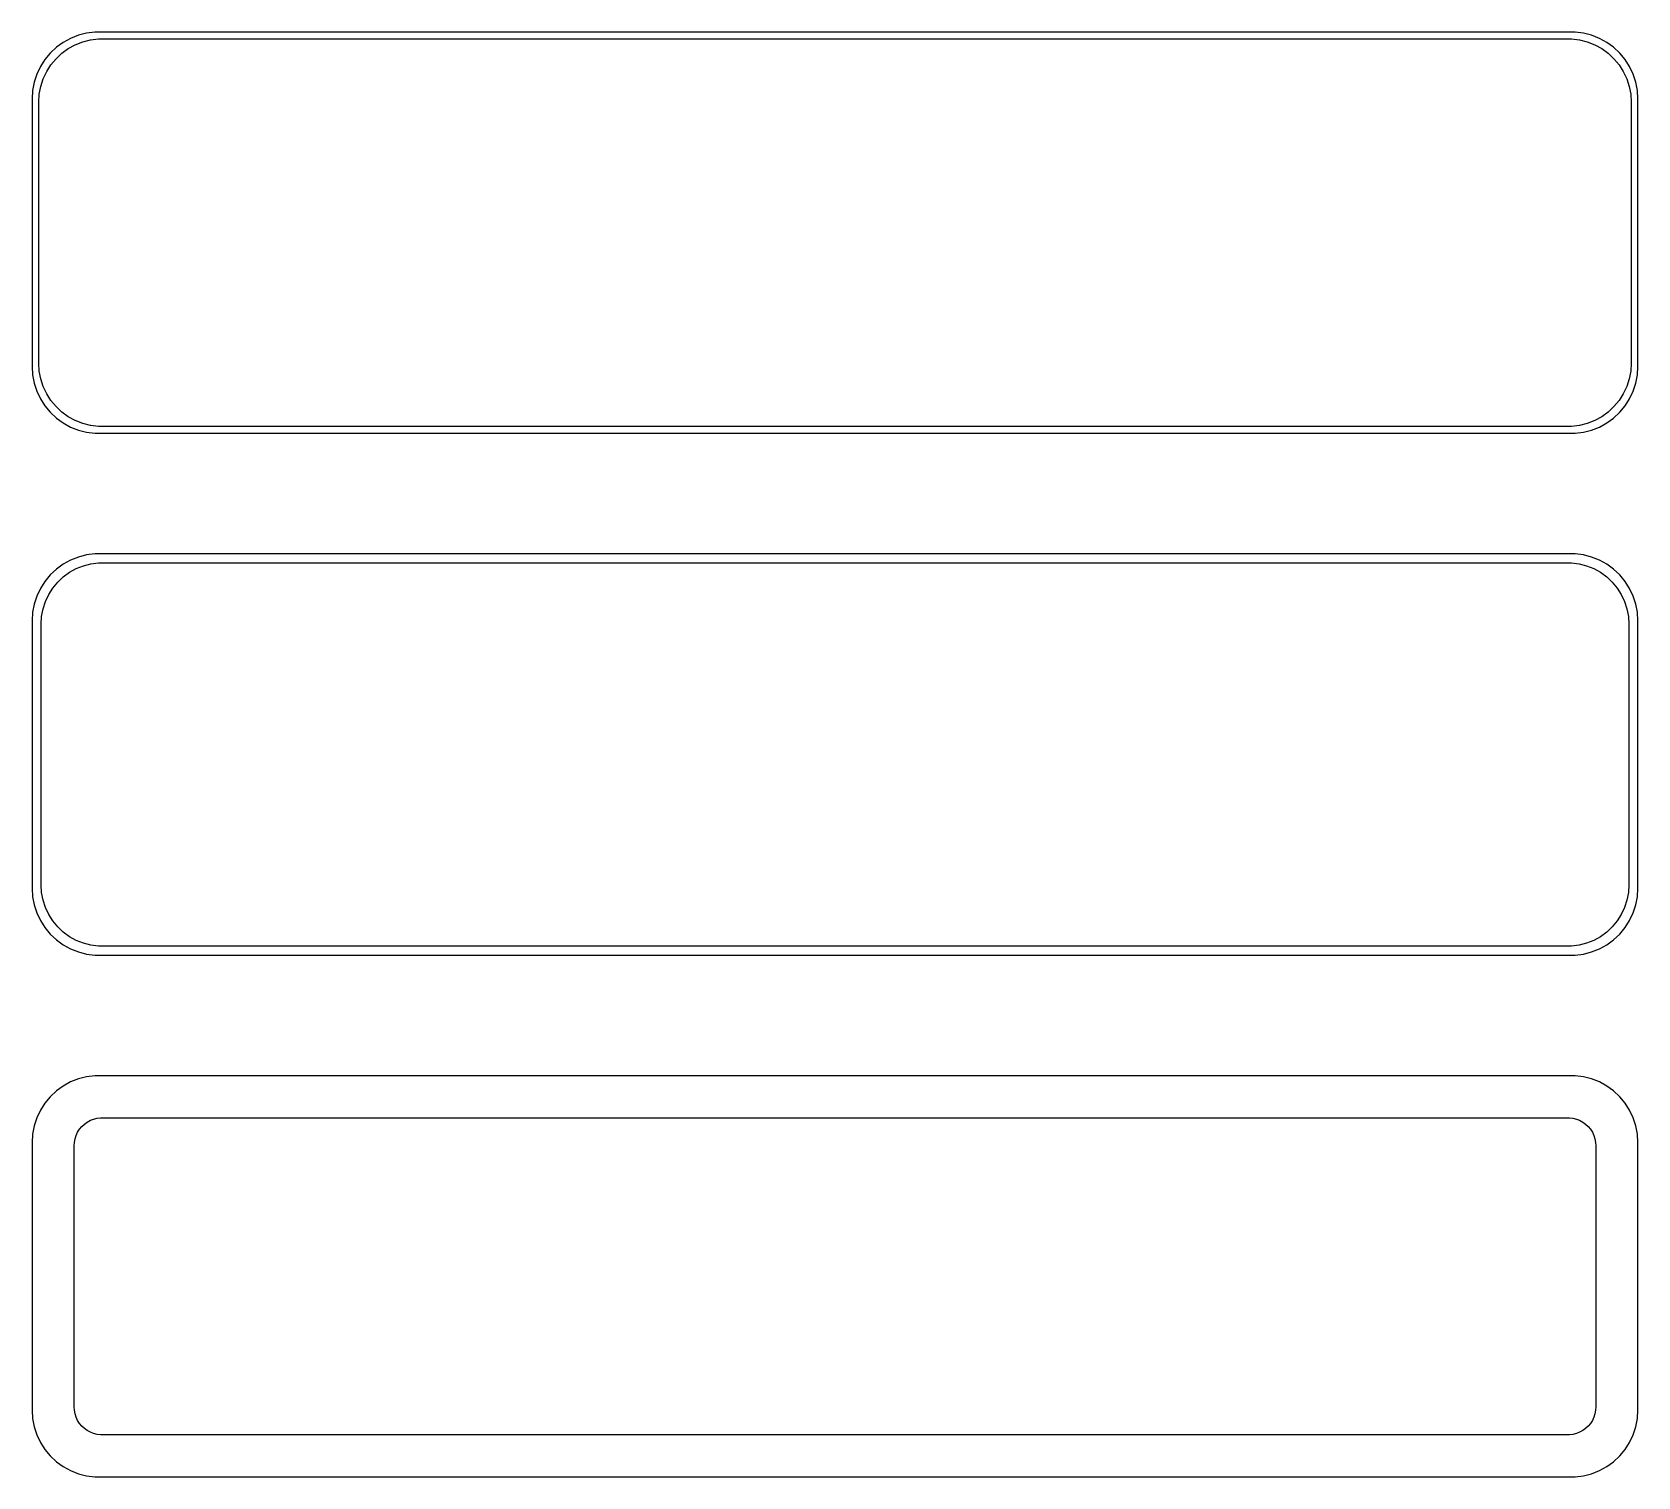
# Model space of a CAD drawing. Header units: metres. Extents: x -60 to 60, y 102 to 210.
import ezdxf

# ---------------------------------------------------------------- set-up
doc = ezdxf.new("R2010")
doc.units = ezdxf.units.M

msp = doc.modelspace()

# ---------------------------------------------------------------- linework, layer by layer
for p, q in [((-58.1871, 208.853), (-58.6448, 208.423)), ((-57.6791, 209.222), (-58.1871, 208.853)), ((-57.1289, 209.524), (-57.6791, 209.222)), ((-57.2952, 208.761), (-56.7724, 209.048)), ((-56.5451, 209.755), (-57.1289, 209.524)), ((-56.7724, 209.048), (-56.2178, 209.268)), ((-55.9369, 209.911), (-56.5451, 209.755)), ((-56.2178, 209.268), (-55.6401, 209.416)), ((-55.3139, 209.99), (-55.9369, 209.911)), ((-55.6401, 209.416), (-55.0482, 209.491)), ((55.3139, 209.99), (-55.3139, 209.99)), ((-55.0482, 209.491), (55.0482, 209.491)), ((55.0482, 209.491), (55.6401, 209.416)), ((55.9369, 209.911), (55.3139, 209.99)), ((55.6401, 209.416), (56.2178, 209.268)), ((56.5451, 209.755), (55.9369, 209.911)), ((56.2178, 209.268), (56.7724, 209.048)), ((57.1289, 209.524), (56.5451, 209.755)), ((56.7724, 209.048), (57.2952, 208.761)), ((57.6791, 209.222), (57.1289, 209.524)), ((58.1871, 208.853), (57.6791, 209.222)), ((58.6448, 208.423), (58.1871, 208.853)), ((-59.0451, 207.939), (-59.3815, 207.409)), ((-58.6448, 208.423), (-59.0451, 207.939)), ((-58.5928, 207.542), (-58.2126, 208.002)), ((-58.2126, 208.002), (-57.7778, 208.41)), ((-57.7778, 208.41), (-57.2952, 208.761)), ((57.2952, 208.761), (57.7778, 208.41)), ((57.7778, 208.41), (58.2126, 208.002)), ((58.2126, 208.002), (58.5928, 207.542)), ((59.0451, 207.939), (58.6448, 208.423)), ((59.3815, 207.409), (59.0451, 207.939)), ((-59.6489, 206.841), (-59.8429, 206.243)), ((-59.3815, 207.409), (-59.6489, 206.841)), ((-59.3508, 205.931), (-59.1664, 206.499)), ((-59.1664, 206.499), (-58.9124, 207.038)), ((-58.9124, 207.038), (-58.5928, 207.542)), ((58.5928, 207.542), (58.9124, 207.038)), ((58.9124, 207.038), (59.1664, 206.499)), ((59.1664, 206.499), (59.3508, 205.931)), ((59.6489, 206.841), (59.3815, 207.409)), ((59.8429, 206.243), (59.6489, 206.841)), ((-59.9606, 205.627), (-60, 205)), ((-59.8429, 206.243), (-59.9606, 205.627)), ((-59.5, 204.75), (-59.4625, 205.345)), ((-59.4625, 205.345), (-59.3508, 205.931)), ((59.3508, 205.931), (59.4625, 205.345)), ((59.4625, 205.345), (59.5, 204.75)), ((59.9606, 205.627), (59.8429, 206.243)), ((60, 205), (59.9606, 205.627)), ((-60, 205), (-60, 185)), ((-59.5, 185.25), (-59.5, 204.75)), ((59.5, 204.75), (59.5, 185.25)), ((60, 185), (60, 205)), ((-60, 185), (-59.9606, 184.373)), ((-59.4625, 184.655), (-59.5, 185.25)), ((59.5, 185.25), (59.4625, 184.655)), ((59.9606, 184.373), (60, 185)), ((-59.9606, 184.373), (-59.8429, 183.757)), ((-59.8429, 183.757), (-59.6489, 183.159)), ((-59.3508, 184.069), (-59.4625, 184.655)), ((-59.1664, 183.501), (-59.3508, 184.069)), ((59.3508, 184.069), (59.1664, 183.501)), ((59.4625, 184.655), (59.3508, 184.069)), ((59.6489, 183.159), (59.8429, 183.757)), ((59.8429, 183.757), (59.9606, 184.373)), ((-59.6489, 183.159), (-59.3815, 182.591)), ((-59.3815, 182.591), (-59.0451, 182.061)), ((-58.9124, 182.962), (-59.1664, 183.501)), ((-58.5928, 182.458), (-58.9124, 182.962)), ((-58.2126, 181.998), (-58.5928, 182.458)), ((58.5928, 182.458), (58.2126, 181.998)), ((58.9124, 182.962), (58.5928, 182.458)), ((59.1664, 183.501), (58.9124, 182.962)), ((59.0451, 182.061), (59.3815, 182.591)), ((59.3815, 182.591), (59.6489, 183.159)), ((-59.0451, 182.061), (-58.6448, 181.577)), ((-58.6448, 181.577), (-58.1871, 181.147)), ((-57.7778, 181.59), (-58.2126, 181.998)), ((-57.2952, 181.239), (-57.7778, 181.59)), ((-56.7724, 180.952), (-57.2952, 181.239)), ((57.2952, 181.239), (56.7724, 180.952)), ((57.7778, 181.59), (57.2952, 181.239)), ((58.2126, 181.998), (57.7778, 181.59)), ((58.1871, 181.147), (58.6448, 181.577)), ((58.6448, 181.577), (59.0451, 182.061)), ((-58.1871, 181.147), (-57.6791, 180.778)), ((-57.6791, 180.778), (-57.1289, 180.476)), ((-57.1289, 180.476), (-56.5451, 180.245)), ((-56.2178, 180.732), (-56.7724, 180.952)), ((-56.5451, 180.245), (-55.9369, 180.089)), ((-55.6401, 180.584), (-56.2178, 180.732)), ((-55.9369, 180.089), (-55.3139, 180.01)), ((-55.0482, 180.509), (-55.6401, 180.584)), ((-55.3139, 180.01), (55.3139, 180.01)), ((55.0482, 180.509), (-55.0482, 180.509)), ((55.6401, 180.584), (55.0482, 180.509)), ((55.3139, 180.01), (55.9369, 180.089)), ((56.2178, 180.732), (55.6401, 180.584)), ((55.9369, 180.089), (56.5451, 180.245)), ((56.7724, 180.952), (56.2178, 180.732)), ((56.5451, 180.245), (57.1289, 180.476)), ((57.1289, 180.476), (57.6791, 180.778)), ((57.6791, 180.778), (58.1871, 181.147)), ((-57.1289, 170.524), (-57.6791, 170.222)), ((-56.5451, 170.755), (-57.1289, 170.524)), ((-55.9369, 170.911), (-56.5451, 170.755)), ((-55.3139, 170.99), (-55.9369, 170.911)), ((55.3139, 170.99), (-55.3139, 170.99)), ((55.9369, 170.911), (55.3139, 170.99)), ((56.5451, 170.755), (55.9369, 170.911)), ((57.1289, 170.524), (56.5451, 170.755)), ((57.6791, 170.222), (57.1289, 170.524)), ((-58.6448, 169.423), (-59.0451, 168.939)), ((-58.1871, 169.853), (-58.6448, 169.423)), ((-57.6791, 170.222), (-58.1871, 169.853)), ((-58.0875, 168.884), (-57.6684, 169.278)), ((-57.6684, 169.278), (-57.2032, 169.616)), ((-57.2032, 169.616), (-56.6994, 169.893)), ((-56.6994, 169.893), (-56.1648, 170.104)), ((-56.1648, 170.104), (-55.6079, 170.247)), ((-55.6079, 170.247), (-55.0375, 170.319)), ((-55.0375, 170.319), (55.0375, 170.319)), ((55.0375, 170.319), (55.6079, 170.247)), ((55.6079, 170.247), (56.1648, 170.104)), ((56.1648, 170.104), (56.6994, 169.893)), ((56.6994, 169.893), (57.2032, 169.616)), ((57.2032, 169.616), (57.6684, 169.278)), ((57.6684, 169.278), (58.0875, 168.884)), ((58.1871, 169.853), (57.6791, 170.222)), ((58.6448, 169.423), (58.1871, 169.853)), ((59.0451, 168.939), (58.6448, 169.423)), ((-59.3815, 168.409), (-59.6489, 167.841)), ((-59.0451, 168.939), (-59.3815, 168.409)), ((-58.7621, 167.956), (-58.454, 168.441)), ((-58.454, 168.441), (-58.0875, 168.884)), ((58.0875, 168.884), (58.454, 168.441)), ((58.454, 168.441), (58.7621, 167.956)), ((59.3815, 168.409), (59.0451, 168.939)), ((59.6489, 167.841), (59.3815, 168.409)), ((-59.8429, 167.243), (-59.9606, 166.627)), ((-59.6489, 167.841), (-59.8429, 167.243)), ((-59.2923, 166.324), (-59.1846, 166.889)), ((-59.1846, 166.889), (-59.0069, 167.435)), ((-59.0069, 167.435), (-58.7621, 167.956)), ((58.7621, 167.956), (59.0069, 167.435)), ((59.0069, 167.435), (59.1846, 166.889)), ((59.1846, 166.889), (59.2923, 166.324)), ((59.8429, 167.243), (59.6489, 167.841)), ((59.9606, 166.627), (59.8429, 167.243)), ((-59.9606, 166.627), (-60, 166)), ((-60, 166), (-60, 146)), ((-59.3284, 165.75), (-59.2923, 166.324)), ((-59.3284, 146.25), (-59.3284, 165.75)), ((59.2923, 166.324), (59.3284, 165.75)), ((59.3284, 165.75), (59.3284, 146.25)), ((60, 166), (59.9606, 166.627)), ((60, 146), (60, 166)), ((-60, 146), (-59.9606, 145.373)), ((-59.9606, 145.373), (-59.8429, 144.757)), ((-59.2923, 145.676), (-59.3284, 146.25)), ((-59.1846, 145.111), (-59.2923, 145.676)), ((59.2923, 145.676), (59.1846, 145.111)), ((59.3284, 146.25), (59.2923, 145.676)), ((59.8429, 144.757), (59.9606, 145.373)), ((59.9606, 145.373), (60, 146)), ((-59.8429, 144.757), (-59.6489, 144.159)), ((-59.6489, 144.159), (-59.3815, 143.591)), ((-59.0069, 144.565), (-59.1846, 145.111)), ((-58.7621, 144.044), (-59.0069, 144.565)), ((-58.454, 143.559), (-58.7621, 144.044)), ((58.7621, 144.044), (58.454, 143.559)), ((59.0069, 144.565), (58.7621, 144.044)), ((59.1846, 145.111), (59.0069, 144.565)), ((59.3815, 143.591), (59.6489, 144.159)), ((59.6489, 144.159), (59.8429, 144.757)), ((-59.3815, 143.591), (-59.0451, 143.061)), ((-59.0451, 143.061), (-58.6448, 142.577)), ((-58.0875, 143.116), (-58.454, 143.559)), ((-57.6684, 142.722), (-58.0875, 143.116)), ((58.0875, 143.116), (57.6684, 142.722)), ((58.454, 143.559), (58.0875, 143.116)), ((58.6448, 142.577), (59.0451, 143.061)), ((59.0451, 143.061), (59.3815, 143.591)), ((-58.6448, 142.577), (-58.1871, 142.147)), ((-58.1871, 142.147), (-57.6791, 141.778)), ((-57.6791, 141.778), (-57.1289, 141.476)), ((-57.2032, 142.384), (-57.6684, 142.722)), ((-56.6994, 142.107), (-57.2032, 142.384)), ((-56.1648, 141.896), (-56.6994, 142.107)), ((-55.6079, 141.753), (-56.1648, 141.896)), ((-55.0375, 141.681), (-55.6079, 141.753)), ((55.0375, 141.681), (-55.0375, 141.681)), ((55.6079, 141.753), (55.0375, 141.681)), ((56.1648, 141.896), (55.6079, 141.753)), ((56.6994, 142.107), (56.1648, 141.896)), ((57.2032, 142.384), (56.6994, 142.107)), ((57.1289, 141.476), (57.6791, 141.778)), ((57.6684, 142.722), (57.2032, 142.384)), ((57.6791, 141.778), (58.1871, 142.147)), ((58.1871, 142.147), (58.6448, 142.577)), ((-57.1289, 141.476), (-56.5451, 141.245)), ((-56.5451, 141.245), (-55.9369, 141.089)), ((-55.9369, 141.089), (-55.3139, 141.01)), ((-55.3139, 141.01), (55.3139, 141.01)), ((55.3139, 141.01), (55.9369, 141.089)), ((55.9369, 141.089), (56.5451, 141.245)), ((56.5451, 141.245), (57.1289, 141.476)), ((-58.1871, 130.853), (-58.6448, 130.423)), ((-57.6791, 131.222), (-58.1871, 130.853)), ((-57.1289, 131.524), (-57.6791, 131.222)), ((-56.5451, 131.755), (-57.1289, 131.524)), ((-55.9369, 131.911), (-56.5451, 131.755)), ((-55.3139, 131.99), (-55.9369, 131.911)), ((55.3139, 131.99), (-55.3139, 131.99)), ((55.9369, 131.911), (55.3139, 131.99)), ((56.5451, 131.755), (55.9369, 131.911)), ((57.1289, 131.524), (56.5451, 131.755)), ((57.6791, 131.222), (57.1289, 131.524)), ((58.1871, 130.853), (57.6791, 131.222)), ((58.6448, 130.423), (58.1871, 130.853)), ((-59.0451, 129.939), (-59.3815, 129.409)), ((-58.6448, 130.423), (-59.0451, 129.939)), ((59.0451, 129.939), (58.6448, 130.423)), ((59.3815, 129.409), (59.0451, 129.939)), ((-59.6489, 128.841), (-59.8429, 128.243)), ((-59.3815, 129.409), (-59.6489, 128.841)), ((-56.0947, 128.375), (-55.8804, 128.531)), ((-55.8804, 128.531), (-55.6482, 128.659)), ((-55.6482, 128.659), (-55.4019, 128.756)), ((-55.4019, 128.756), (-55.1453, 128.822)), ((-55.1453, 128.822), (-54.8825, 128.855)), ((-54.8825, 128.855), (54.8825, 128.855)), ((54.8825, 128.855), (55.1453, 128.822)), ((55.1453, 128.822), (55.4019, 128.756)), ((55.4019, 128.756), (55.6482, 128.659)), ((55.6482, 128.659), (55.8804, 128.531)), ((55.8804, 128.531), (56.0947, 128.375)), ((59.6489, 128.841), (59.3815, 129.409)), ((59.8429, 128.243), (59.6489, 128.841)), ((-59.9606, 127.627), (-60, 127)), ((-59.8429, 128.243), (-59.9606, 127.627)), ((-56.843, 127.014), (-56.7934, 127.275)), ((-56.7934, 127.275), (-56.7115, 127.527)), ((-56.7115, 127.527), (-56.5987, 127.766)), ((-56.5987, 127.766), (-56.4567, 127.99)), ((-56.4567, 127.99), (-56.2879, 128.194)), ((-56.2879, 128.194), (-56.0947, 128.375)), ((56.0947, 128.375), (56.2879, 128.194)), ((56.2879, 128.194), (56.4567, 127.99)), ((56.4567, 127.99), (56.5987, 127.766)), ((56.5987, 127.766), (56.7115, 127.527)), ((56.7115, 127.527), (56.7934, 127.275)), ((56.7934, 127.275), (56.843, 127.014)), ((59.9606, 127.627), (59.8429, 128.243)), ((60, 127), (59.9606, 127.627)), ((-60, 127), (-60, 107)), ((-56.8596, 126.75), (-56.843, 127.014)), ((-56.8596, 107.25), (-56.8596, 126.75)), ((56.843, 127.014), (56.8596, 126.75)), ((56.8596, 126.75), (56.8596, 107.25)), ((60, 107), (60, 127)), ((-60, 107), (-59.9606, 106.373)), ((-56.843, 106.986), (-56.8596, 107.25)), ((-56.7934, 106.725), (-56.843, 106.986)), ((56.843, 106.986), (56.7934, 106.725)), ((56.8596, 107.25), (56.843, 106.986)), ((59.9606, 106.373), (60, 107)), ((-59.9606, 106.373), (-59.8429, 105.757)), ((-59.8429, 105.757), (-59.6489, 105.159)), ((-56.7115, 106.473), (-56.7934, 106.725)), ((-56.5987, 106.234), (-56.7115, 106.473)), ((-56.4567, 106.01), (-56.5987, 106.234)), ((-56.2879, 105.806), (-56.4567, 106.01)), ((-56.0947, 105.625), (-56.2879, 105.806)), ((-55.8804, 105.469), (-56.0947, 105.625)), ((56.0947, 105.625), (55.8804, 105.469)), ((56.2879, 105.806), (56.0947, 105.625)), ((56.4567, 106.01), (56.2879, 105.806)), ((56.5987, 106.234), (56.4567, 106.01)), ((56.7115, 106.473), (56.5987, 106.234)), ((56.7934, 106.725), (56.7115, 106.473)), ((59.6489, 105.159), (59.8429, 105.757)), ((59.8429, 105.757), (59.9606, 106.373)), ((-59.6489, 105.159), (-59.3815, 104.591)), ((-59.3815, 104.591), (-59.0451, 104.061)), ((-55.6482, 105.341), (-55.8804, 105.469)), ((-55.4019, 105.244), (-55.6482, 105.341)), ((-55.1453, 105.178), (-55.4019, 105.244)), ((-54.8825, 105.145), (-55.1453, 105.178)), ((54.8825, 105.145), (-54.8825, 105.145)), ((55.1453, 105.178), (54.8825, 105.145)), ((55.4019, 105.244), (55.1453, 105.178)), ((55.6482, 105.341), (55.4019, 105.244)), ((55.8804, 105.469), (55.6482, 105.341)), ((59.0451, 104.061), (59.3815, 104.591)), ((59.3815, 104.591), (59.6489, 105.159)), ((-59.0451, 104.061), (-58.6448, 103.577)), ((-58.6448, 103.577), (-58.1871, 103.147)), ((58.1871, 103.147), (58.6448, 103.577)), ((58.6448, 103.577), (59.0451, 104.061)), ((-58.1871, 103.147), (-57.6791, 102.778)), ((-57.6791, 102.778), (-57.1289, 102.476)), ((-57.1289, 102.476), (-56.5451, 102.245)), ((-56.5451, 102.245), (-55.9369, 102.089)), ((-55.9369, 102.089), (-55.3139, 102.01)), ((-55.3139, 102.01), (55.3139, 102.01)), ((55.3139, 102.01), (55.9369, 102.089)), ((55.9369, 102.089), (56.5451, 102.245)), ((56.5451, 102.245), (57.1289, 102.476)), ((57.1289, 102.476), (57.6791, 102.778)), ((57.6791, 102.778), (58.1871, 103.147))]:
    msp.add_line(p, q)

doc.saveas('drawing.dxf')
